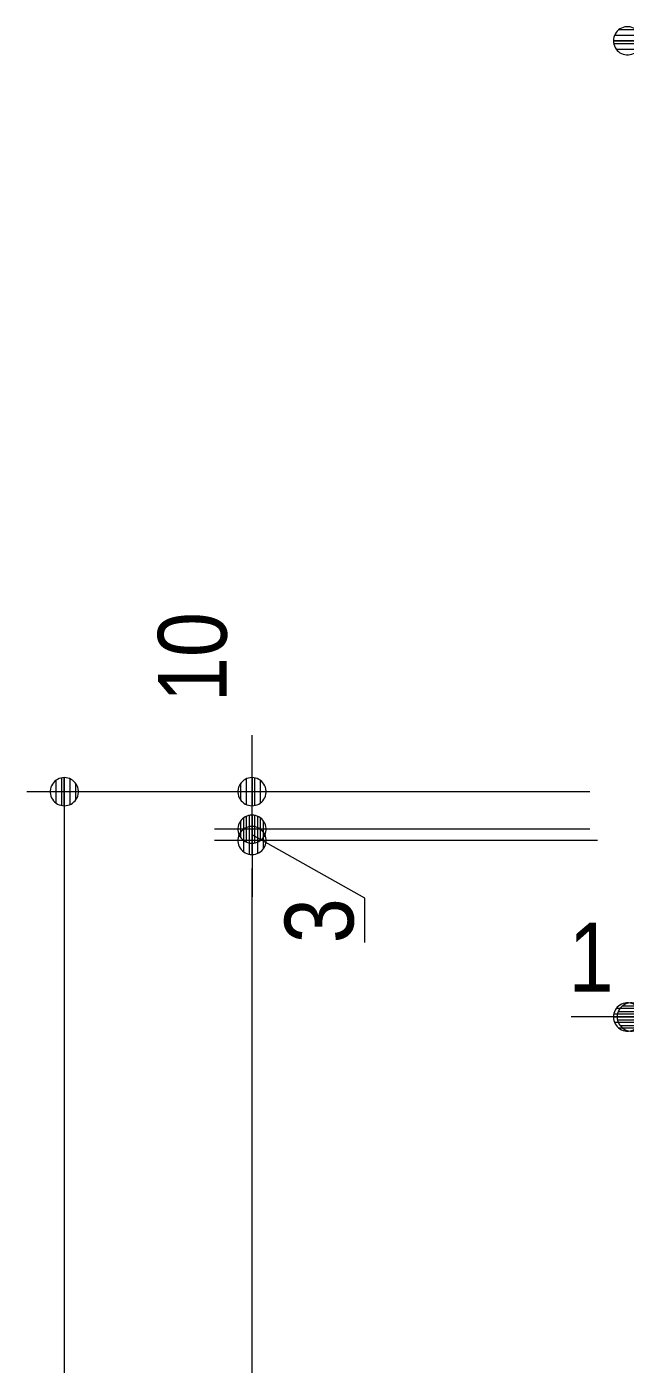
# Model space of a CAD drawing. Units: millimetres, scale not verified. Extents: x -3031 to 3031, y -1522 to 1522.
# Drawn here: x -1652.8 to -1493.4, y -232.5 to 123.7 of the extents above; entities that cross this region are included whole.
import ezdxf
from ezdxf.enums import TextEntityAlignment as Align

# ---------------------------------------------------------------- set-up
doc = ezdxf.new("R2010")
doc.units = ezdxf.units.MM
doc.header["$LTSCALE"] = 10
for name, color, linetype, lineweight in [('0-2_2寸法-1', 7, 'Continuous', 9), ('0-3_0', 7, 'Continuous', 9), ('0-5_2寸法-2', 7, 'Continuous', 9)]:
    doc.layers.add(name, color=color, linetype=linetype, lineweight=lineweight)
doc.styles.add('ＭＳ Ｐゴシック', font='')
doc.styles.get('ＭＳ Ｐゴシック').set_extended_font_data('MS PGothic')

# ---------------------------------------------------------------- blocks, each defined once
blk = doc.blocks.new('_Dot')
at = {"layer": '0-3_0'}
for p, q in [((-5, 0), (-10, 0)), ((4.89, 1), (-4.89, 1)), ((3.99, 3), (-3.99, 3)), ((4.58, -1.99), (-4.58, -1.99)), ((3, -3.99), (-3, -3.99))]:
    blk.add_line(p, q, dxfattribs=at)
for points in [[(5, 0), (4.96, 0.63), (4.84, 1.24), (4.65, 1.84), (4.38, 2.41), (4.05, 2.94), (3.64, 3.42), (3.19, 3.85), (2.68, 4.22), (2.13, 4.52), (1.55, 4.76), (0.94, 4.91), (0.31, 4.99), (-0.31, 4.99), (-0.94, 4.91), (-1.55, 4.76), (-2.13, 4.52), (-2.68, 4.22), (-3.19, 3.85), (-3.64, 3.42), (-4.05, 2.94), (-4.38, 2.41), (-4.65, 1.84), (-4.84, 1.24), (-4.96, 0.63), (-5, 0), (0, 0)], [(-5, 0), (-4.96, -0.63), (-4.84, -1.24), (-4.65, -1.84), (-4.38, -2.41), (-4.05, -2.94), (-3.64, -3.42), (-3.19, -3.85), (-2.68, -4.22), (-2.13, -4.52), (-1.55, -4.76), (-0.94, -4.91), (-0.31, -4.99), (0.31, -4.99), (0.94, -4.91), (1.55, -4.76), (2.13, -4.52), (2.68, -4.22), (3.19, -3.85), (3.64, -3.42), (4.05, -2.94), (4.38, -2.41), (4.65, -1.84), (4.84, -1.24), (4.96, -0.63), (5, 0), (0, 0)]]:
    blk.add_lwpolyline(points, close=True, dxfattribs=at)

msp = doc.modelspace()

# ---------------------------------------------------------------- linework, layer by layer
at = {"layer": '0-2_2寸法-1'}
for p, q in [((-1602.75, -80), (-1652.75, -80)), ((-1642.75, -87.5), (-1642.75, -892.5)), ((-1500.75, -93), (-1602.75, -93)), ((-1592.75, -857.5), (-1592.75, -100.5))]:
    msp.add_line(p, q, dxfattribs=at)
at = {"layer": '0-5_2寸法-2'}
for p, q in [((-1592.75, -72.5), (-1592.75, -64.99)), ((-1592.75, -82.5), (-1592.75, -74.99)), ((-1502.75, -80), (-1602.75, -80)), ((-1592.75, -90), (-1592.75, -80)), ((-1502.75, -90), (-1602.75, -90)), ((-1502.75, -90), (-1602.75, -90)), ((-1592.75, -90), (-1592.75, -93)), ((-1500.75, -93), (-1602.75, -93)), ((-1592.75, -97.5), (-1592.75, -105.01)), ((-1592.75, -100.5), (-1592.75, -108.01)), ((-1500.25, -140), (-1507.76, -140))]:
    msp.add_line(p, q, dxfattribs=at)
msp.add_lwpolyline([(-1562.75, -120.13), (-1562.75, -108.33), (-1592.75, -91.5)], dxfattribs=at)

# ---------------------------------------------------------------- block references
at = {"layer": '0-2_2寸法-1', "xscale": 0.7503418, "yscale": 0.7503418}
for p, rotation in [((-1492.75, 120), 180), ((-1642.75, -80), 90), ((-1592.75, -93), 90)]:
    msp.add_blockref('_Dot', p, dxfattribs=dict(at, rotation=rotation))
at = {"layer": '0-5_2寸法-2', "xscale": 0.7503418, "yscale": 0.7503418}
for p, rotation in [((-1592.75, -80), 270), ((-1592.75, -90), 270), ((-1592.75, -90), 90), ((-1592.75, -93), 90), ((-1491.75, -140), 180)]:
    msp.add_blockref('_Dot', p, dxfattribs=dict(at, rotation=rotation))
msp.add_blockref('_Dot', (-1492.75, -140), dxfattribs=at)

# ---------------------------------------------------------------- texts
at = {"layer": '0-5_2寸法-2', "style": 'ＭＳ Ｐゴシック', "width": 0.9}
for s, p in [('10', (-1593.99, -56.16)), ('3', (-1560.22, -120.38))]:
    msp.add_text(s, height=18.33, rotation=90, dxfattribs=at).set_placement(p, align=Align.BOTTOM_LEFT)
msp.add_text('1', height=18.33, dxfattribs=at).set_placement((-1508.46, -138.76), align=Align.BOTTOM_LEFT)

doc.saveas('drawing.dxf')
